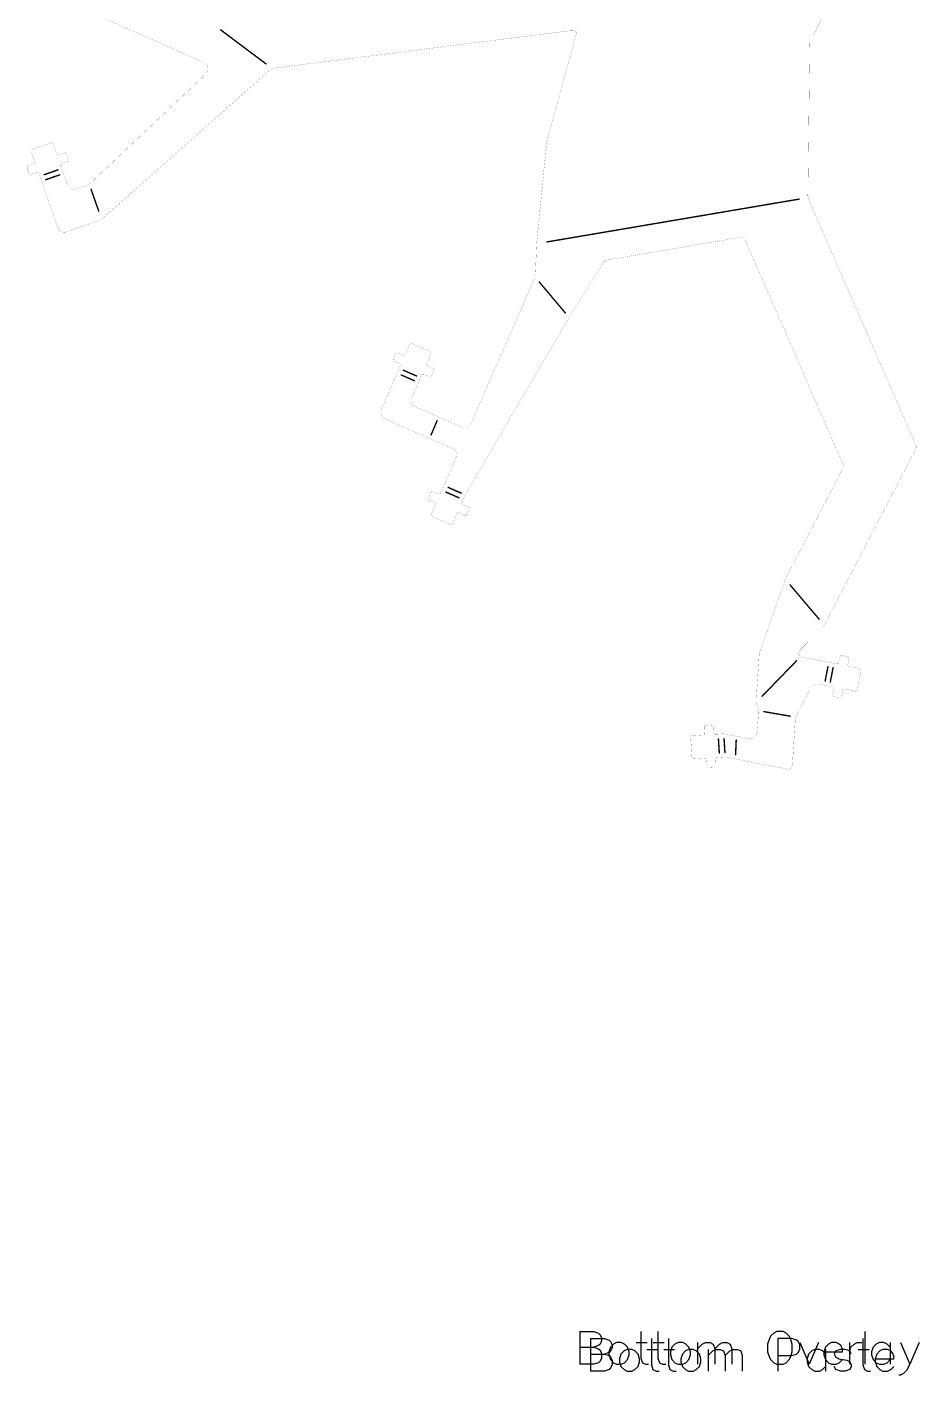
# Model space of a CAD drawing. Extents: x 325 to 617, y 86 to 372.
# Drawn here: x 325.1 to 421, y 85.7 to 230.5 of the extents above; entities that cross this region are included whole.
import ezdxf

# ---------------------------------------------------------------- set-up
doc = ezdxf.new("R2010")
doc.units = 0
for name, color, linetype in [('BOTTOMOVERLAY', 54, 'CONTINUOUS'), ('BOTTOMPASTE', 16, 'CONTINUOUS'), ('MECHANICAL1', 6, 'CONTINUOUS')]:
    doc.layers.add(name, color=color, linetype=linetype)

msp = doc.modelspace()

# ---------------------------------------------------------------- linework, layer by layer
at = {"layer": 'BOTTOMOVERLAY'}
for p, q in [((384.52, 90.33), (384.52, 86.83)), ((384.52, 90.33), (386.02, 90.33)), ((386.02, 90.33), (386.51, 90.16)), ((386.51, 90.16), (386.68, 89.99)), ((386.68, 89.99), (386.85, 89.66)), ((391.06, 90.33), (391.06, 87.49)), ((392.9, 90.33), (392.9, 87.49)), ((405.01, 89.83), (404.84, 89.49)), ((405.34, 90.16), (405.01, 89.83)), ((405.68, 90.33), (405.34, 90.16)), ((406.34, 90.33), (405.68, 90.33)), ((406.68, 90.16), (406.34, 90.33)), ((407.01, 89.83), (406.68, 90.16)), ((407.18, 89.49), (407.01, 89.83)), ((415.13, 90.33), (415.13, 86.83)), ((384.52, 88.66), (386.02, 88.66)), ((386.51, 88.83), (386.02, 88.66)), ((386.02, 88.66), (386.51, 88.49)), ((386.68, 88.99), (386.51, 88.83)), ((386.51, 88.49), (386.68, 88.33)), ((386.85, 89.33), (386.68, 88.99)), ((386.85, 89.66), (386.85, 89.33)), ((387.8, 88.66), (387.63, 88.16)), ((388.13, 88.99), (387.8, 88.66)), ((388.46, 89.16), (388.13, 88.99)), ((388.96, 89.16), (388.46, 89.16)), ((389.3, 88.99), (388.96, 89.16)), ((389.63, 88.66), (389.3, 88.99)), ((389.8, 88.16), (389.63, 88.66)), ((390.56, 89.16), (391.73, 89.16)), ((392.4, 89.16), (393.56, 89.16)), ((394.4, 88.66), (394.23, 88.16)), ((394.73, 88.99), (394.4, 88.66)), ((395.06, 89.16), (394.73, 88.99)), ((395.56, 89.16), (395.06, 89.16)), ((395.9, 88.99), (395.56, 89.16)), ((396.23, 88.66), (395.9, 88.99)), ((396.4, 88.16), (396.23, 88.66)), ((397.16, 89.16), (397.16, 86.83)), ((397.16, 88.49), (397.66, 88.99)), ((397.66, 88.99), (398, 89.16)), ((398, 89.16), (398.5, 89.16)), ((398.5, 89.16), (398.83, 88.99)), ((398.83, 88.99), (399, 88.49)), ((399, 88.49), (399.5, 88.99)), ((399, 88.49), (399, 86.83)), ((399.5, 88.99), (399.83, 89.16)), ((399.83, 89.16), (400.33, 89.16)), ((400.33, 89.16), (400.66, 88.99)), ((400.66, 88.99), (400.83, 88.49)), ((400.83, 88.49), (400.83, 86.83)), ((404.84, 89.49), (404.68, 88.99)), ((404.68, 88.99), (404.68, 88.16)), ((407.34, 88.99), (407.18, 89.49)), ((407.34, 88.16), (407.34, 88.99)), ((408.16, 89.16), (409.16, 86.83)), ((410.16, 89.16), (409.16, 86.83)), ((410.89, 88.66), (410.73, 88.16)), ((411.23, 88.99), (410.89, 88.66)), ((411.56, 89.16), (411.23, 88.99)), ((412.06, 89.16), (411.56, 89.16)), ((412.39, 88.99), (412.06, 89.16)), ((412.56, 88.83), (412.39, 88.99)), ((412.73, 88.49), (412.56, 88.83)), ((412.73, 88.16), (412.73, 88.49)), ((413.48, 89.16), (413.48, 86.83)), ((413.48, 88.16), (413.64, 88.66)), ((413.64, 88.66), (413.98, 88.99)), ((413.98, 88.99), (414.31, 89.16)), ((414.31, 89.16), (414.81, 89.16)), ((416.03, 88.66), (415.86, 88.16)), ((416.36, 88.99), (416.03, 88.66)), ((416.69, 89.16), (416.36, 88.99)), ((417.19, 89.16), (416.69, 89.16)), ((417.52, 88.99), (417.19, 89.16)), ((417.86, 88.66), (417.52, 88.99)), ((417.86, 89.16), (417.86, 86.83)), ((418.96, 89.16), (419.96, 86.83)), ((420.96, 89.16), (419.96, 86.83)), ((386.51, 86.99), (386.02, 86.83)), ((386.68, 87.16), (386.51, 86.99)), ((386.68, 88.33), (386.85, 87.99)), ((386.85, 87.49), (386.68, 87.16)), ((386.85, 87.99), (386.85, 87.49)), ((387.63, 88.16), (387.63, 87.83)), ((387.63, 87.83), (387.8, 87.33)), ((387.8, 87.33), (388.13, 86.99)), ((388.13, 86.99), (388.46, 86.83)), ((388.96, 86.83), (389.3, 86.99)), ((389.3, 86.99), (389.63, 87.33)), ((389.63, 87.33), (389.8, 87.83)), ((389.8, 87.83), (389.8, 88.16)), ((391.06, 87.49), (391.23, 86.99)), ((391.23, 86.99), (391.56, 86.83)), ((392.9, 87.49), (393.06, 86.99)), ((393.06, 86.99), (393.4, 86.83)), ((394.23, 88.16), (394.23, 87.83)), ((394.23, 87.83), (394.4, 87.33)), ((394.4, 87.33), (394.73, 86.99)), ((394.73, 86.99), (395.06, 86.83)), ((395.56, 86.83), (395.9, 86.99)), ((395.9, 86.99), (396.23, 87.33)), ((396.23, 87.33), (396.4, 87.83)), ((396.4, 87.83), (396.4, 88.16)), ((404.68, 88.16), (404.84, 87.66)), ((404.84, 87.66), (405.01, 87.33)), ((405.01, 87.33), (405.34, 86.99)), ((405.34, 86.99), (405.68, 86.83)), ((406.34, 86.83), (406.68, 86.99)), ((406.68, 86.99), (407.01, 87.33)), ((407.01, 87.33), (407.18, 87.66)), ((407.18, 87.66), (407.34, 88.16)), ((410.73, 88.16), (412.73, 88.16)), ((410.73, 88.16), (410.73, 87.83)), ((410.73, 87.83), (410.89, 87.33)), ((410.89, 87.33), (411.23, 86.99)), ((411.23, 86.99), (411.56, 86.83)), ((412.06, 86.83), (412.39, 86.99)), ((412.39, 86.99), (412.73, 87.33)), ((415.86, 88.16), (415.86, 87.83)), ((415.86, 87.83), (416.03, 87.33)), ((416.03, 87.33), (416.36, 86.99)), ((416.36, 86.99), (416.69, 86.83)), ((417.19, 86.83), (417.52, 86.99)), ((417.52, 86.99), (417.86, 87.33)), ((386.02, 86.83), (384.52, 86.83)), ((388.46, 86.83), (388.96, 86.83)), ((391.56, 86.83), (391.9, 86.83)), ((393.4, 86.83), (393.73, 86.83)), ((395.06, 86.83), (395.56, 86.83)), ((405.68, 86.83), (406.34, 86.83)), ((411.56, 86.83), (412.06, 86.83)), ((416.69, 86.83), (417.19, 86.83)), ((418.96, 85.66), (418.79, 85.66)), ((419.29, 85.83), (418.96, 85.66)), ((419.62, 86.16), (419.29, 85.83)), ((419.96, 86.83), (419.62, 86.16))]:
    msp.add_line(p, q, dxfattribs=at)
at = {"layer": 'BOTTOMOVERLAY', "const_width": 0.15}
for points in [[(345.9, 230.19), (350.77, 226.54)], [(326.93, 214.62), (328.42, 215.14)], [(327.12, 214.09), (328.61, 214.61)], [(331.98, 213.05), (332.8, 210.72)], [(380.97, 207.4), (408.06, 212)], [(380.15, 203.09), (382.94, 199.78)], [(365.31, 193.11), (366.72, 192.49)], [(365.54, 193.62), (366.95, 193)], [(368.52, 186.67), (369.16, 188.18)], [(370.35, 181.03), (371.75, 180.42)], [(370.13, 180.52), (371.52, 179.91)], [(407.1, 170.55), (410.22, 166.87)], [(404.09, 158.59), (407.79, 162.4)], [(410.87, 160.23), (411.17, 161.78)], [(411.42, 160.12), (411.72, 161.67)], [(404.28, 156.94), (407.09, 156.45)], [(399.4, 153.99), (399.49, 152.5)], [(400, 154.03), (400.1, 152.54)], [(401.24, 152.3), (401.31, 153.87)]]:
    msp.add_lwpolyline(points, dxfattribs=at)
at = {"layer": 'BOTTOMOVERLAY', "const_width": 0.075}
for points in [[(345.87, 230.19, 1), (345.94, 230.19, 1)], [(350.73, 226.54, 1), (350.81, 226.54, 1)], [(326.9, 214.62, 1), (326.97, 214.62, 1)], [(328.38, 215.14, 1), (328.46, 215.14, 1)], [(328.57, 214.61, 1), (328.64, 214.61, 1)], [(327.08, 214.09, 1), (327.16, 214.09, 1)], [(331.95, 213.05, 1), (332.02, 213.05, 1)], [(408.02, 212, 1), (408.1, 212, 1)], [(332.76, 210.72, 1), (332.84, 210.72, 1)], [(380.93, 207.4, 1), (381, 207.4, 1)], [(380.12, 203.09, 1), (380.19, 203.09, 1)], [(382.91, 199.78, 1), (382.98, 199.78, 1)], [(365.27, 193.11, 1), (365.35, 193.11, 1)], [(365.5, 193.62, 1), (365.57, 193.62, 1)], [(366.91, 193, 1), (366.98, 193, 1)], [(366.68, 192.49, 1), (366.76, 192.49, 1)], [(369.12, 188.18, 1), (369.2, 188.18, 1)], [(368.48, 186.67, 1), (368.55, 186.67, 1)], [(370.32, 181.03, 1), (370.39, 181.03, 1)], [(370.09, 180.52, 1), (370.17, 180.52, 1)], [(371.49, 179.91, 1), (371.56, 179.91, 1)], [(371.71, 180.42, 1), (371.79, 180.42, 1)], [(407.07, 170.55, 1), (407.14, 170.55, 1)], [(410.18, 166.87, 1), (410.26, 166.87, 1)], [(407.75, 162.4, 1), (407.83, 162.4, 1)], [(411.14, 161.78, 1), (411.21, 161.78, 1)], [(411.69, 161.67, 1), (411.76, 161.67, 1)], [(410.84, 160.23, 1), (410.91, 160.23, 1)], [(411.38, 160.12, 1), (411.46, 160.12, 1)], [(404.06, 158.59, 1), (404.13, 158.59, 1)], [(404.25, 156.94, 1), (404.32, 156.94, 1)], [(407.05, 156.45, 1), (407.13, 156.45, 1)], [(399.36, 153.99, 1), (399.44, 153.99, 1)], [(399.97, 154.03, 1), (400.04, 154.03, 1)], [(401.27, 153.87, 1), (401.35, 153.87, 1)], [(399.46, 152.5, 1), (399.53, 152.5, 1)], [(400.06, 152.54, 1), (400.14, 152.54, 1)], [(401.2, 152.3, 1), (401.27, 152.3, 1)]]:
    msp.add_lwpolyline(points, format="xyb", close=True, dxfattribs=at)
at = {"layer": 'BOTTOMPASTE'}
for p, q in [((385.64, 89.59), (385.64, 86.09)), ((385.64, 89.59), (387.14, 89.59)), ((387.14, 89.59), (387.64, 89.42)), ((387.64, 89.42), (387.81, 89.25)), ((387.81, 89.25), (387.97, 88.92)), ((387.97, 88.59), (387.81, 88.25)), ((387.97, 88.92), (387.97, 88.59)), ((389.59, 88.42), (389.26, 88.25)), ((390.09, 88.42), (389.59, 88.42)), ((390.42, 88.25), (390.09, 88.42)), ((391.69, 88.42), (392.86, 88.42)), ((392.19, 89.59), (392.19, 86.75)), ((393.52, 88.42), (394.69, 88.42)), ((394.02, 89.59), (394.02, 86.75)), ((396.19, 88.42), (395.86, 88.25)), ((396.69, 88.42), (396.19, 88.42)), ((397.02, 88.25), (396.69, 88.42)), ((398.29, 88.42), (398.29, 86.09)), ((398.79, 88.25), (399.12, 88.42)), ((399.12, 88.42), (399.62, 88.42)), ((399.62, 88.42), (399.95, 88.25)), ((400.62, 88.25), (400.95, 88.42)), ((400.95, 88.42), (401.45, 88.42)), ((401.45, 88.42), (401.79, 88.25)), ((407.3, 89.59), (405.8, 89.59)), ((405.8, 89.59), (405.8, 86.09)), ((407.8, 89.42), (407.3, 89.59)), ((407.97, 89.25), (407.8, 89.42)), ((408.14, 88.92), (407.97, 89.25)), ((407.97, 88.09), (408.14, 88.42)), ((408.14, 88.42), (408.14, 88.92)), ((409.75, 88.42), (409.42, 88.25)), ((410.25, 88.42), (409.75, 88.42)), ((410.59, 88.25), (410.25, 88.42)), ((410.92, 88.42), (410.92, 86.09)), ((412.52, 88.42), (412.02, 88.25)), ((413.02, 88.42), (412.52, 88.42)), ((413.52, 88.25), (413.02, 88.42)), ((414.42, 88.42), (415.58, 88.42)), ((414.92, 89.59), (414.92, 86.75)), ((417.08, 88.42), (416.75, 88.25)), ((417.58, 88.42), (417.08, 88.42)), ((417.92, 88.25), (417.58, 88.42)), ((385.64, 87.92), (387.14, 87.92)), ((387.64, 88.09), (387.14, 87.92)), ((387.14, 87.92), (387.64, 87.75)), ((387.81, 88.25), (387.64, 88.09)), ((387.64, 87.75), (387.81, 87.59)), ((387.81, 87.59), (387.97, 87.25)), ((387.97, 87.25), (387.97, 86.75)), ((388.92, 87.92), (388.76, 87.42)), ((388.76, 87.42), (388.76, 87.09)), ((388.76, 87.09), (388.92, 86.59)), ((389.26, 88.25), (388.92, 87.92)), ((390.76, 87.92), (390.42, 88.25)), ((390.92, 87.42), (390.76, 87.92)), ((390.76, 86.59), (390.92, 87.09)), ((390.92, 87.09), (390.92, 87.42)), ((395.52, 87.92), (395.36, 87.42)), ((395.36, 87.42), (395.36, 87.09)), ((395.36, 87.09), (395.52, 86.59)), ((395.86, 88.25), (395.52, 87.92)), ((397.36, 87.92), (397.02, 88.25)), ((397.52, 87.42), (397.36, 87.92)), ((397.36, 86.59), (397.52, 87.09)), ((397.52, 87.09), (397.52, 87.42)), ((398.29, 87.75), (398.79, 88.25)), ((399.95, 88.25), (400.12, 87.75)), ((400.12, 87.75), (400.62, 88.25)), ((400.12, 87.75), (400.12, 86.09)), ((401.79, 88.25), (401.95, 87.75)), ((401.95, 87.75), (401.95, 86.09)), ((405.8, 87.75), (407.3, 87.75)), ((407.3, 87.75), (407.8, 87.92)), ((407.8, 87.92), (407.97, 88.09)), ((409.09, 87.92), (408.92, 87.42)), ((408.92, 87.42), (408.92, 87.09)), ((408.92, 87.09), (409.09, 86.59)), ((409.42, 88.25), (409.09, 87.92)), ((410.92, 87.92), (410.59, 88.25)), ((412.02, 88.25), (411.85, 87.92)), ((411.85, 87.92), (412.02, 87.59)), ((412.02, 87.59), (412.35, 87.42)), ((412.35, 87.42), (413.18, 87.25)), ((413.18, 87.25), (413.52, 87.09)), ((413.68, 87.92), (413.52, 88.25)), ((413.52, 87.09), (413.68, 86.75)), ((416.42, 87.92), (416.25, 87.42)), ((416.25, 87.42), (418.25, 87.42)), ((416.25, 87.42), (416.25, 87.09)), ((416.25, 87.09), (416.42, 86.59)), ((416.75, 88.25), (416.42, 87.92)), ((418.08, 88.09), (417.92, 88.25)), ((418.25, 87.75), (418.08, 88.09)), ((418.25, 87.42), (418.25, 87.75)), ((387.14, 86.09), (385.64, 86.09)), ((387.64, 86.25), (387.14, 86.09)), ((387.81, 86.42), (387.64, 86.25)), ((387.97, 86.75), (387.81, 86.42)), ((388.92, 86.59), (389.26, 86.25)), ((389.26, 86.25), (389.59, 86.09)), ((389.59, 86.09), (390.09, 86.09)), ((390.09, 86.09), (390.42, 86.25)), ((390.42, 86.25), (390.76, 86.59)), ((392.19, 86.75), (392.36, 86.25)), ((392.36, 86.25), (392.69, 86.09)), ((392.69, 86.09), (393.02, 86.09)), ((394.02, 86.75), (394.19, 86.25)), ((394.19, 86.25), (394.52, 86.09)), ((394.52, 86.09), (394.86, 86.09)), ((395.52, 86.59), (395.86, 86.25)), ((395.86, 86.25), (396.19, 86.09)), ((396.19, 86.09), (396.69, 86.09)), ((396.69, 86.09), (397.02, 86.25)), ((397.02, 86.25), (397.36, 86.59)), ((409.09, 86.59), (409.42, 86.25)), ((409.42, 86.25), (409.75, 86.09)), ((409.75, 86.09), (410.25, 86.09)), ((410.25, 86.09), (410.59, 86.25)), ((410.59, 86.25), (410.92, 86.59)), ((412.02, 86.25), (411.85, 86.59)), ((412.52, 86.09), (412.02, 86.25)), ((413.02, 86.09), (412.52, 86.09)), ((413.52, 86.25), (413.02, 86.09)), ((413.68, 86.59), (413.52, 86.25)), ((413.68, 86.75), (413.68, 86.59)), ((414.92, 86.75), (415.08, 86.25)), ((415.08, 86.25), (415.42, 86.09)), ((415.42, 86.09), (415.75, 86.09)), ((416.42, 86.59), (416.75, 86.25)), ((416.75, 86.25), (417.08, 86.09)), ((417.08, 86.09), (417.58, 86.09)), ((417.58, 86.09), (417.92, 86.25)), ((417.92, 86.25), (418.25, 86.59))]:
    msp.add_line(p, q, dxfattribs=at)
at = {"layer": 'MECHANICAL1', "const_width": 0.0127}
for points in [[(409.28, 228.93), (412.02, 234.42)], [(329.79, 233.01), (344.1, 226.69)], [(351.64, 226.08), (383.49, 230.09)], [(380.94, 218.15), (384.14, 229.8)], [(383.49, 230.09), (383.92, 230.07)], [(383.92, 230.07), (384, 230.05)], [(409.01, 212.35), (409.22, 228.71)], [(333.35, 210.03), (351.26, 225.94)], [(351.26, 225.94), (351.64, 226.08)], [(332.03, 213.81), (344.32, 225.45)], [(325.68, 217.35), (327.66, 218.04)], [(327.91, 217.92), (328.34, 216.69)], [(379.88, 207.38), (380.94, 218.15)], [(325.23, 215.6), (325.98, 215.87)], [(325.56, 217.1), (325.98, 215.87)], [(328.34, 216.69), (329.1, 216.96)], [(328.86, 215.82), (329.43, 216.01)], [(329.35, 216.84), (329.55, 216.27)], [(325.11, 215.35), (325.3, 214.78)], [(325.56, 214.66), (326.13, 214.86)], [(326.38, 214.74), (328.4, 208.95)], [(328.74, 215.56), (329.44, 213.55)], [(330.4, 213.09), (331.53, 213.49)], [(331.53, 213.49), (332.03, 213.81)], [(409.01, 212.35), (409.07, 212.02)], [(409.07, 212.02), (420.61, 185.57)], [(332.85, 209.72), (333.35, 210.03)], [(329.36, 208.49), (332.85, 209.72)], [(379.86, 207.03), (379.88, 207.38)], [(387.39, 205.45), (401.73, 207.9)], [(402.27, 207.6), (412.79, 183.51)], [(379.76, 204.67), (379.86, 207.03)], [(379.72, 203.93), (379.76, 204.67)], [(383.44, 199.44), (387.05, 205.22)], [(372.81, 187.89), (379.64, 203.5)], [(379.64, 203.5), (379.72, 203.93)], [(372.24, 180.33), (383.26, 199.13)], [(383.26, 199.13), (383.44, 199.44)], [(365.69, 195.18), (366.21, 196.37)], [(366.48, 196.47), (368.4, 195.63)], [(363.16, 189.38), (365.21, 194.08)], [(364.46, 194.84), (364.7, 195.39)], [(364.56, 194.58), (365.11, 194.34)], [(364.96, 195.5), (365.69, 195.18)], [(367.98, 194.17), (368.5, 195.37)], [(367.98, 194.17), (368.72, 193.85)], [(366.45, 190.67), (367.5, 193.08)], [(367.77, 193.18), (368.32, 192.94)], [(368.58, 193.04), (368.82, 193.59)], [(363.54, 188.39), (370.82, 185.21)], [(366.84, 189.68), (371.82, 187.5)], [(369.55, 180.44), (371.2, 184.22)], [(410.83, 166.33), (420.6, 185.14)], [(406.68, 171.35), (412.77, 183.08)], [(368.23, 179.93), (368.47, 180.48)], [(368.33, 179.66), (369.07, 179.34)], [(368.74, 180.58), (369.29, 180.34)], [(371.84, 179.44), (372.14, 180.12)], [(372.14, 180.12), (372.24, 180.33)], [(368.55, 178.15), (369.07, 179.34)], [(370.84, 177.15), (371.36, 178.34)], [(371.36, 178.34), (372.09, 178.02)], [(371.94, 179.18), (372.49, 178.94)], [(372.35, 178.12), (372.59, 178.67)], [(368.65, 177.89), (370.57, 177.05)], [(403.8, 163.22), (406.53, 170.99)], [(406.53, 170.99), (406.68, 171.35)], [(408.19, 163.59), (410.63, 166.04)], [(410.63, 166.04), (410.83, 166.33)], [(403.46, 158.2), (403.78, 163.09)], [(408.15, 162.92), (408.44, 162.78)], [(408.44, 162.78), (412.1, 162.07)], [(412.33, 162.22), (412.45, 162.81)], [(412.68, 162.97), (413.27, 162.86)], [(413.28, 161.84), (413.43, 162.62)], [(413.28, 161.84), (414.55, 161.59)], [(414.31, 159.29), (414.71, 161.36)], [(407.78, 156.51), (409.33, 159.51)], [(410.14, 159.9), (411.62, 159.61)], [(411.67, 158.79), (411.78, 159.38)], [(412.65, 158.6), (412.8, 159.38)], [(412.8, 159.38), (414.08, 159.14)], [(403.46, 158.2), (403.49, 157.81)], [(411.82, 158.55), (412.41, 158.44)], [(403.49, 157.81), (403.64, 157.31)], [(403.56, 154.71), (403.71, 156.87)], [(403.64, 157.31), (403.71, 156.87)], [(407.66, 156.1), (407.78, 156.51)], [(397.86, 155.23), (397.91, 154.44)], [(398.05, 155.45), (398.65, 155.48)], [(398.86, 155.29), (398.89, 154.7)], [(407.35, 151.23), (407.66, 156.1)], [(396.42, 154.14), (396.55, 152.05)], [(396.61, 154.36), (397.91, 154.44)], [(399.11, 154.51), (399.84, 154.55)], [(399.84, 154.55), (400.08, 154.54)], [(400.08, 154.54), (401.23, 154.31)], [(401.23, 154.31), (401.45, 154.27)], [(401.45, 154.27), (402.67, 154.03)], [(396.76, 151.86), (398.06, 151.94)], [(398.06, 151.94), (398.11, 151.14)], [(398.32, 150.95), (398.92, 150.99)], [(399.07, 151.8), (399.11, 151.2)], [(399.26, 152.01), (399.99, 152.06)], [(399.99, 152.06), (400.23, 152.05)], [(400.23, 152.05), (401.07, 151.88)], [(401.07, 151.88), (401.29, 151.83)], [(401.29, 151.83), (406.75, 150.77)]]:
    msp.add_lwpolyline(points, dxfattribs=at)
at = {"layer": 'MECHANICAL1', "const_width": 0.00635}
for points in [[(383.49, 230.09, 1), (383.5, 230.09, 1)], [(383.49, 230.09, 1), (383.5, 230.09, 1)], [(383.92, 230.07, 1), (383.93, 230.07, 1)], [(383.92, 230.07, 1), (383.93, 230.07, 1)], [(384, 230.05, 1), (384.01, 230.05, 1)], [(384, 230.05, 1), (384.01, 230.05, 1)], [(384.14, 229.8, 1), (384.15, 229.8, 1)], [(384.14, 229.8, 1), (384.15, 229.8, 1)], [(409.27, 228.93, 1), (409.28, 228.93, 1)], [(409.27, 228.93, 1), (409.28, 228.93, 1)], [(409.22, 228.71, 1), (409.23, 228.71, 1)], [(409.22, 228.71, 1), (409.23, 228.71, 1)], [(344.1, 226.69, 1), (344.11, 226.69, 1)], [(344.1, 226.69, 1), (344.11, 226.69, 1)], [(351.26, 225.94, 1), (351.26, 225.94, 1)], [(351.26, 225.94, 1), (351.26, 225.94, 1)], [(351.63, 226.08, 1), (351.64, 226.08, 1)], [(351.63, 226.08, 1), (351.64, 226.08, 1)], [(344.31, 225.45, 1), (344.32, 225.45, 1)], [(344.31, 225.45, 1), (344.32, 225.45, 1)], [(325.67, 217.35, 1), (325.68, 217.35, 1)], [(325.67, 217.35, 1), (325.68, 217.35, 1)], [(327.66, 218.04, 1), (327.66, 218.04, 1)], [(327.66, 218.04, 1), (327.66, 218.04, 1)], [(327.91, 217.92, 1), (327.92, 217.92, 1)], [(327.91, 217.92, 1), (327.92, 217.92, 1)], [(380.94, 218.15, 1), (380.95, 218.15, 1)], [(380.94, 218.15, 1), (380.95, 218.15, 1)], [(325.55, 217.1, 1), (325.56, 217.1, 1)], [(325.55, 217.1, 1), (325.56, 217.1, 1)], [(325.98, 215.87, 1), (325.99, 215.87, 1)], [(325.98, 215.87, 1), (325.99, 215.87, 1)], [(328.34, 216.69, 1), (328.35, 216.69, 1)], [(328.34, 216.69, 1), (328.35, 216.69, 1)], [(328.86, 215.82, 1), (328.87, 215.82, 1)], [(328.86, 215.82, 1), (328.87, 215.82, 1)], [(329.1, 216.96, 1), (329.1, 216.96, 1)], [(329.1, 216.96, 1), (329.1, 216.96, 1)], [(329.35, 216.84, 1), (329.36, 216.84, 1)], [(329.35, 216.84, 1), (329.36, 216.84, 1)], [(329.43, 216.01, 1), (329.43, 216.01, 1)], [(329.43, 216.01, 1), (329.43, 216.01, 1)], [(329.55, 216.27, 1), (329.56, 216.27, 1)], [(329.55, 216.27, 1), (329.56, 216.27, 1)], [(325.1, 215.35, 1), (325.11, 215.35, 1)], [(325.1, 215.35, 1), (325.11, 215.35, 1)], [(325.23, 215.6, 1), (325.23, 215.6, 1)], [(325.23, 215.6, 1), (325.23, 215.6, 1)], [(325.3, 214.78, 1), (325.31, 214.78, 1)], [(325.3, 214.78, 1), (325.31, 214.78, 1)], [(325.56, 214.66, 1), (325.56, 214.66, 1)], [(325.56, 214.66, 1), (325.56, 214.66, 1)], [(326.12, 214.86, 1), (326.13, 214.86, 1)], [(326.12, 214.86, 1), (326.13, 214.86, 1)], [(326.38, 214.74, 1), (326.38, 214.74, 1)], [(326.38, 214.74, 1), (326.38, 214.74, 1)], [(328.74, 215.56, 1), (328.74, 215.56, 1)], [(328.74, 215.56, 1), (328.74, 215.56, 1)], [(329.44, 213.55, 1), (329.45, 213.55, 1)], [(329.44, 213.55, 1), (329.45, 213.55, 1)], [(330.39, 213.09, 1), (330.4, 213.09, 1)], [(330.39, 213.09, 1), (330.4, 213.09, 1)], [(331.53, 213.49, 1), (331.53, 213.49, 1)], [(331.53, 213.49, 1), (331.53, 213.49, 1)], [(332.03, 213.81, 1), (332.03, 213.81, 1)], [(332.03, 213.81, 1), (332.03, 213.81, 1)], [(409, 212.35, 1), (409.01, 212.35, 1)], [(409, 212.35, 1), (409.01, 212.35, 1)], [(409.07, 212.02, 1), (409.08, 212.02, 1)], [(409.07, 212.02, 1), (409.08, 212.02, 1)], [(333.35, 210.03, 1), (333.36, 210.03, 1)], [(333.35, 210.03, 1), (333.36, 210.03, 1)], [(328.4, 208.95, 1), (328.41, 208.95, 1)], [(328.4, 208.95, 1), (328.41, 208.95, 1)], [(332.85, 209.72, 1), (332.86, 209.72, 1)], [(332.85, 209.72, 1), (332.86, 209.72, 1)], [(329.36, 208.49, 1), (329.36, 208.49, 1)], [(329.36, 208.49, 1), (329.36, 208.49, 1)], [(379.88, 207.38, 1), (379.89, 207.38, 1)], [(379.88, 207.38, 1), (379.89, 207.38, 1)], [(401.73, 207.9, 1), (401.73, 207.9, 1)], [(401.73, 207.9, 1), (401.73, 207.9, 1)], [(402.27, 207.6, 1), (402.27, 207.6, 1)], [(402.27, 207.6, 1), (402.27, 207.6, 1)], [(379.85, 207.03, 1), (379.86, 207.03, 1)], [(379.85, 207.03, 1), (379.86, 207.03, 1)], [(379.75, 204.67, 1), (379.76, 204.67, 1)], [(379.75, 204.67, 1), (379.76, 204.67, 1)], [(387.05, 205.22, 1), (387.05, 205.22, 1)], [(387.05, 205.22, 1), (387.05, 205.22, 1)], [(387.39, 205.45, 1), (387.39, 205.45, 1)], [(387.39, 205.45, 1), (387.39, 205.45, 1)], [(379.64, 203.5, 1), (379.64, 203.5, 1)], [(379.64, 203.5, 1), (379.64, 203.5, 1)], [(379.72, 203.93, 1), (379.73, 203.93, 1)], [(379.72, 203.93, 1), (379.73, 203.93, 1)], [(383.25, 199.13, 1), (383.26, 199.13, 1)], [(383.25, 199.13, 1), (383.26, 199.13, 1)], [(383.44, 199.44, 1), (383.44, 199.44, 1)], [(383.44, 199.44, 1), (383.44, 199.44, 1)], [(366.21, 196.37, 1), (366.22, 196.37, 1)], [(366.21, 196.37, 1), (366.22, 196.37, 1)], [(366.47, 196.47, 1), (366.48, 196.47, 1)], [(366.47, 196.47, 1), (366.48, 196.47, 1)], [(368.4, 195.63, 1), (368.4, 195.63, 1)], [(368.4, 195.63, 1), (368.4, 195.63, 1)], [(364.45, 194.84, 1), (364.46, 194.84, 1)], [(364.45, 194.84, 1), (364.46, 194.84, 1)], [(364.56, 194.58, 1), (364.56, 194.58, 1)], [(364.56, 194.58, 1), (364.56, 194.58, 1)], [(364.69, 195.39, 1), (364.7, 195.39, 1)], [(364.69, 195.39, 1), (364.7, 195.39, 1)], [(364.96, 195.5, 1), (364.96, 195.5, 1)], [(364.96, 195.5, 1), (364.96, 195.5, 1)], [(365.11, 194.34, 1), (365.11, 194.34, 1)], [(365.11, 194.34, 1), (365.11, 194.34, 1)], [(365.21, 194.08, 1), (365.21, 194.08, 1)], [(365.21, 194.08, 1), (365.21, 194.08, 1)], [(365.69, 195.18, 1), (365.7, 195.18, 1)], [(365.69, 195.18, 1), (365.7, 195.18, 1)], [(367.98, 194.17, 1), (367.99, 194.17, 1)], [(367.98, 194.17, 1), (367.99, 194.17, 1)], [(368.5, 195.37, 1), (368.51, 195.37, 1)], [(368.5, 195.37, 1), (368.51, 195.37, 1)], [(367.5, 193.08, 1), (367.51, 193.08, 1)], [(367.5, 193.08, 1), (367.51, 193.08, 1)], [(367.76, 193.18, 1), (367.77, 193.18, 1)], [(367.76, 193.18, 1), (367.77, 193.18, 1)], [(368.31, 192.94, 1), (368.32, 192.94, 1)], [(368.31, 192.94, 1), (368.32, 192.94, 1)], [(368.58, 193.04, 1), (368.58, 193.04, 1)], [(368.58, 193.04, 1), (368.58, 193.04, 1)], [(368.71, 193.85, 1), (368.72, 193.85, 1)], [(368.71, 193.85, 1), (368.72, 193.85, 1)], [(368.82, 193.59, 1), (368.82, 193.59, 1)], [(368.82, 193.59, 1), (368.82, 193.59, 1)], [(366.45, 190.67, 1), (366.45, 190.67, 1)], [(366.45, 190.67, 1), (366.45, 190.67, 1)], [(363.15, 189.38, 1), (363.16, 189.38, 1)], [(363.15, 189.38, 1), (363.16, 189.38, 1)], [(363.54, 188.39, 1), (363.55, 188.39, 1)], [(363.54, 188.39, 1), (363.55, 188.39, 1)], [(366.83, 189.68, 1), (366.84, 189.68, 1)], [(366.83, 189.68, 1), (366.84, 189.68, 1)], [(371.82, 187.5, 1), (371.82, 187.5, 1)], [(371.82, 187.5, 1), (371.82, 187.5, 1)], [(372.8, 187.89, 1), (372.81, 187.89, 1)], [(372.8, 187.89, 1), (372.81, 187.89, 1)], [(420.61, 185.57, 1), (420.62, 185.57, 1)], [(420.61, 185.57, 1), (420.62, 185.57, 1)], [(370.81, 185.21, 1), (370.82, 185.21, 1)], [(370.81, 185.21, 1), (370.82, 185.21, 1)], [(371.2, 184.22, 1), (371.21, 184.22, 1)], [(371.2, 184.22, 1), (371.21, 184.22, 1)], [(420.6, 185.14, 1), (420.6, 185.14, 1)], [(420.6, 185.14, 1), (420.6, 185.14, 1)], [(412.77, 183.08, 1), (412.77, 183.08, 1)], [(412.77, 183.08, 1), (412.77, 183.08, 1)], [(412.78, 183.51, 1), (412.79, 183.51, 1)], [(412.78, 183.51, 1), (412.79, 183.51, 1)], [(368.23, 179.93, 1), (368.23, 179.93, 1)], [(368.23, 179.93, 1), (368.23, 179.93, 1)], [(368.33, 179.66, 1), (368.34, 179.66, 1)], [(368.33, 179.66, 1), (368.34, 179.66, 1)], [(368.47, 180.48, 1), (368.48, 180.48, 1)], [(368.47, 180.48, 1), (368.48, 180.48, 1)], [(368.73, 180.58, 1), (368.74, 180.58, 1)], [(368.73, 180.58, 1), (368.74, 180.58, 1)], [(369.28, 180.34, 1), (369.29, 180.34, 1)], [(369.28, 180.34, 1), (369.29, 180.34, 1)], [(369.55, 180.44, 1), (369.55, 180.44, 1)], [(369.55, 180.44, 1), (369.55, 180.44, 1)], [(372.13, 180.12, 1), (372.14, 180.12, 1)], [(372.13, 180.12, 1), (372.14, 180.12, 1)], [(372.24, 180.33, 1), (372.24, 180.33, 1)], [(372.24, 180.33, 1), (372.24, 180.33, 1)], [(368.54, 178.15, 1), (368.55, 178.15, 1)], [(368.54, 178.15, 1), (368.55, 178.15, 1)], [(369.06, 179.34, 1), (369.07, 179.34, 1)], [(369.06, 179.34, 1), (369.07, 179.34, 1)], [(371.35, 178.34, 1), (371.36, 178.34, 1)], [(371.35, 178.34, 1), (371.36, 178.34, 1)], [(371.84, 179.44, 1), (371.84, 179.44, 1)], [(371.84, 179.44, 1), (371.84, 179.44, 1)], [(371.94, 179.18, 1), (371.95, 179.18, 1)], [(371.94, 179.18, 1), (371.95, 179.18, 1)], [(372.49, 178.94, 1), (372.49, 178.94, 1)], [(372.49, 178.94, 1), (372.49, 178.94, 1)], [(372.59, 178.67, 1), (372.6, 178.67, 1)], [(372.59, 178.67, 1), (372.6, 178.67, 1)], [(368.65, 177.89, 1), (368.65, 177.89, 1)], [(368.65, 177.89, 1), (368.65, 177.89, 1)], [(370.57, 177.05, 1), (370.58, 177.05, 1)], [(370.57, 177.05, 1), (370.58, 177.05, 1)], [(370.83, 177.15, 1), (370.84, 177.15, 1)], [(370.83, 177.15, 1), (370.84, 177.15, 1)], [(372.09, 178.02, 1), (372.09, 178.02, 1)], [(372.09, 178.02, 1), (372.09, 178.02, 1)], [(372.35, 178.12, 1), (372.36, 178.12, 1)], [(372.35, 178.12, 1), (372.36, 178.12, 1)], [(406.53, 170.99, 1), (406.53, 170.99, 1)], [(406.53, 170.99, 1), (406.53, 170.99, 1)], [(406.68, 171.35, 1), (406.68, 171.35, 1)], [(406.68, 171.35, 1), (406.68, 171.35, 1)], [(410.63, 166.04, 1), (410.63, 166.04, 1)], [(410.63, 166.04, 1), (410.63, 166.04, 1)], [(410.83, 166.33, 1), (410.84, 166.33, 1)], [(410.83, 166.33, 1), (410.84, 166.33, 1)], [(403.77, 163.09, 1), (403.78, 163.09, 1)], [(403.77, 163.09, 1), (403.78, 163.09, 1)], [(403.8, 163.22, 1), (403.81, 163.22, 1)], [(403.8, 163.22, 1), (403.81, 163.22, 1)], [(408.15, 162.92, 1), (408.16, 162.92, 1)], [(408.15, 162.92, 1), (408.16, 162.92, 1)], [(408.19, 163.59, 1), (408.19, 163.59, 1)], [(408.19, 163.59, 1), (408.19, 163.59, 1)], [(408.43, 162.78, 1), (408.44, 162.78, 1)], [(408.43, 162.78, 1), (408.44, 162.78, 1)], [(412.33, 162.22, 1), (412.34, 162.22, 1)], [(412.33, 162.22, 1), (412.34, 162.22, 1)], [(412.44, 162.81, 1), (412.45, 162.81, 1)], [(412.44, 162.81, 1), (412.45, 162.81, 1)], [(412.68, 162.97, 1), (412.69, 162.97, 1)], [(412.68, 162.97, 1), (412.69, 162.97, 1)], [(413.27, 162.86, 1), (413.27, 162.86, 1)], [(413.27, 162.86, 1), (413.27, 162.86, 1)], [(413.43, 162.62, 1), (413.43, 162.62, 1)], [(413.43, 162.62, 1), (413.43, 162.62, 1)], [(412.1, 162.07, 1), (412.1, 162.07, 1)], [(412.1, 162.07, 1), (412.1, 162.07, 1)], [(413.27, 161.84, 1), (413.28, 161.84, 1)], [(413.27, 161.84, 1), (413.28, 161.84, 1)], [(414.55, 161.59, 1), (414.56, 161.59, 1)], [(414.55, 161.59, 1), (414.56, 161.59, 1)], [(414.71, 161.36, 1), (414.71, 161.36, 1)], [(414.71, 161.36, 1), (414.71, 161.36, 1)], [(409.32, 159.51, 1), (409.33, 159.51, 1)], [(409.32, 159.51, 1), (409.33, 159.51, 1)], [(410.13, 159.9, 1), (410.14, 159.9, 1)], [(410.13, 159.9, 1), (410.14, 159.9, 1)], [(411.62, 159.61, 1), (411.62, 159.61, 1)], [(411.62, 159.61, 1), (411.62, 159.61, 1)], [(411.78, 159.38, 1), (411.78, 159.38, 1)], [(411.78, 159.38, 1), (411.78, 159.38, 1)], [(412.8, 159.38, 1), (412.8, 159.38, 1)], [(412.8, 159.38, 1), (412.8, 159.38, 1)], [(403.46, 158.2, 1), (403.46, 158.2, 1)], [(403.46, 158.2, 1), (403.46, 158.2, 1)], [(411.66, 158.79, 1), (411.67, 158.79, 1)], [(411.66, 158.79, 1), (411.67, 158.79, 1)], [(411.82, 158.55, 1), (411.83, 158.55, 1)], [(411.82, 158.55, 1), (411.83, 158.55, 1)], [(412.41, 158.44, 1), (412.42, 158.44, 1)], [(412.41, 158.44, 1), (412.42, 158.44, 1)], [(412.64, 158.6, 1), (412.65, 158.6, 1)], [(412.64, 158.6, 1), (412.65, 158.6, 1)], [(414.07, 159.14, 1), (414.08, 159.14, 1)], [(414.07, 159.14, 1), (414.08, 159.14, 1)], [(414.31, 159.29, 1), (414.31, 159.29, 1)], [(414.31, 159.29, 1), (414.31, 159.29, 1)], [(403.49, 157.81, 1), (403.49, 157.81, 1)], [(403.49, 157.81, 1), (403.49, 157.81, 1)], [(403.64, 157.31, 1), (403.65, 157.31, 1)], [(403.64, 157.31, 1), (403.65, 157.31, 1)], [(403.7, 156.87, 1), (403.71, 156.87, 1)], [(403.7, 156.87, 1), (403.71, 156.87, 1)], [(407.78, 156.51, 1), (407.78, 156.51, 1)], [(407.78, 156.51, 1), (407.78, 156.51, 1)], [(397.86, 155.23, 1), (397.86, 155.23, 1)], [(397.86, 155.23, 1), (397.86, 155.23, 1)], [(398.04, 155.45, 1), (398.05, 155.45, 1)], [(398.04, 155.45, 1), (398.05, 155.45, 1)], [(398.64, 155.48, 1), (398.65, 155.48, 1)], [(398.64, 155.48, 1), (398.65, 155.48, 1)], [(398.85, 155.29, 1), (398.86, 155.29, 1)], [(398.85, 155.29, 1), (398.86, 155.29, 1)], [(407.66, 156.1, 1), (407.67, 156.1, 1)], [(407.66, 156.1, 1), (407.67, 156.1, 1)], [(396.42, 154.14, 1), (396.43, 154.14, 1)], [(396.42, 154.14, 1), (396.43, 154.14, 1)], [(396.61, 154.36, 1), (396.61, 154.36, 1)], [(396.61, 154.36, 1), (396.61, 154.36, 1)], [(397.9, 154.44, 1), (397.91, 154.44, 1)], [(397.9, 154.44, 1), (397.91, 154.44, 1)], [(398.89, 154.7, 1), (398.9, 154.7, 1)], [(398.89, 154.7, 1), (398.9, 154.7, 1)], [(399.1, 154.51, 1), (399.11, 154.51, 1)], [(399.1, 154.51, 1), (399.11, 154.51, 1)], [(399.84, 154.55, 1), (399.85, 154.55, 1)], [(399.84, 154.55, 1), (399.85, 154.55, 1)], [(400.08, 154.54, 1), (400.09, 154.54, 1)], [(400.08, 154.54, 1), (400.09, 154.54, 1)], [(401.23, 154.31, 1), (401.24, 154.31, 1)], [(401.23, 154.31, 1), (401.24, 154.31, 1)], [(401.44, 154.27, 1), (401.45, 154.27, 1)], [(401.44, 154.27, 1), (401.45, 154.27, 1)], [(402.67, 154.03, 1), (402.68, 154.03, 1)], [(402.67, 154.03, 1), (402.68, 154.03, 1)], [(403.56, 154.71, 1), (403.57, 154.71, 1)], [(403.56, 154.71, 1), (403.57, 154.71, 1)], [(396.55, 152.05, 1), (396.55, 152.05, 1)], [(396.55, 152.05, 1), (396.55, 152.05, 1)], [(396.76, 151.86, 1), (396.77, 151.86, 1)], [(396.76, 151.86, 1), (396.77, 151.86, 1)], [(398.06, 151.94, 1), (398.06, 151.94, 1)], [(398.06, 151.94, 1), (398.06, 151.94, 1)], [(398.11, 151.14, 1), (398.11, 151.14, 1)], [(398.11, 151.14, 1), (398.11, 151.14, 1)], [(398.32, 150.95, 1), (398.32, 150.95, 1)], [(398.32, 150.95, 1), (398.32, 150.95, 1)], [(398.92, 150.99, 1), (398.92, 150.99, 1)], [(398.92, 150.99, 1), (398.92, 150.99, 1)], [(399.07, 151.8, 1), (399.07, 151.8, 1)], [(399.07, 151.8, 1), (399.07, 151.8, 1)], [(399.1, 151.2, 1), (399.11, 151.2, 1)], [(399.1, 151.2, 1), (399.11, 151.2, 1)], [(399.25, 152.01, 1), (399.26, 152.01, 1)], [(399.25, 152.01, 1), (399.26, 152.01, 1)], [(399.99, 152.06, 1), (400, 152.06, 1)], [(399.99, 152.06, 1), (400, 152.06, 1)], [(400.23, 152.05, 1), (400.24, 152.05, 1)], [(400.23, 152.05, 1), (400.24, 152.05, 1)], [(401.07, 151.88, 1), (401.08, 151.88, 1)], [(401.07, 151.88, 1), (401.08, 151.88, 1)], [(401.28, 151.83, 1), (401.29, 151.83, 1)], [(401.28, 151.83, 1), (401.29, 151.83, 1)], [(406.75, 150.77, 1), (406.75, 150.77, 1)], [(406.75, 150.77, 1), (406.75, 150.77, 1)], [(407.34, 151.23, 1), (407.35, 151.23, 1)], [(407.34, 151.23, 1), (407.35, 151.23, 1)]]:
    msp.add_lwpolyline(points, format="xyb", close=True, dxfattribs=at)
at = {"layer": 'MECHANICAL1', "const_width": 0.0127}
for points in [[(384, 230.05, -0.414214), (384.14, 229.8)], [(409.22, 228.71, -0.113065), (409.28, 228.93)], [(344.1, 226.69, -0.535539), (344.32, 225.45)], [(325.56, 217.1, -0.414214), (325.68, 217.35)], [(327.66, 218.04, -0.414214), (327.91, 217.92)], [(328.74, 215.56, -0.414214), (328.86, 215.82)], [(329.1, 216.96, -0.414214), (329.35, 216.84)], [(329.55, 216.27, -0.414214), (329.43, 216.01)], [(325.11, 215.35, -0.414214), (325.23, 215.6)], [(325.56, 214.66, -0.414214), (325.3, 214.78)], [(326.13, 214.86, -0.414214), (326.38, 214.74)], [(330.4, 213.09, -0.414214), (329.44, 213.55)], [(329.36, 208.49, -0.414214), (328.4, 208.95)], [(401.73, 207.9, -0.344834), (402.27, 207.6)], [(387.05, 205.22, -0.214103), (387.39, 205.45)], [(366.21, 196.37, -0.414214), (366.48, 196.47)], [(368.4, 195.63, -0.414214), (368.5, 195.37)], [(364.56, 194.58, -0.414214), (364.46, 194.84)], [(364.7, 195.39, -0.414214), (364.96, 195.5)], [(365.11, 194.34, -0.414214), (365.21, 194.08)], [(367.5, 193.08, -0.414214), (367.77, 193.18)], [(368.58, 193.04, -0.414214), (368.32, 192.94)], [(368.72, 193.85, -0.414214), (368.82, 193.59)], [(366.84, 189.68, -0.414214), (366.45, 190.67)], [(363.54, 188.39, -0.414214), (363.16, 189.38)], [(372.81, 187.89, -0.414214), (371.82, 187.5)], [(420.61, 185.57, -0.226343), (420.6, 185.14)], [(370.82, 185.21, -0.414214), (371.2, 184.22)], [(412.79, 183.51, -0.226343), (412.77, 183.08)], [(368.33, 179.66, -0.414214), (368.23, 179.93)], [(368.47, 180.48, -0.414214), (368.74, 180.58)], [(369.55, 180.44, -0.414214), (369.29, 180.34)], [(368.65, 177.89, -0.414214), (368.55, 178.15)], [(371.94, 179.18, -0.414214), (371.84, 179.44)], [(372.49, 178.94, -0.414214), (372.59, 178.67)], [(370.84, 177.15, -0.414214), (370.57, 177.05)], [(372.35, 178.12, -0.414214), (372.09, 178.02)], [(403.78, 163.09, -0.068302), (403.8, 163.22)], [(408.15, 162.92, -0.383566), (408.19, 163.59)], [(412.33, 162.22, -0.414214), (412.1, 162.07)], [(412.45, 162.81, -0.414214), (412.68, 162.97)], [(413.27, 162.86, -0.414214), (413.43, 162.62)], [(414.55, 161.59, -0.414214), (414.71, 161.36)], [(409.33, 159.51, -0.33332), (410.14, 159.9)], [(411.62, 159.61, -0.414214), (411.78, 159.38)], [(411.82, 158.55, -0.414214), (411.67, 158.79)], [(412.65, 158.6, -0.414214), (412.41, 158.44)], [(414.31, 159.29, -0.414214), (414.08, 159.14)], [(397.86, 155.23, -0.414214), (398.05, 155.45)], [(398.65, 155.48, -0.414214), (398.86, 155.29)], [(396.42, 154.14, -0.414214), (396.61, 154.36)], [(399.11, 154.51, -0.414214), (398.89, 154.7)], [(403.56, 154.71, -0.451763), (402.67, 154.03)], [(396.76, 151.86, -0.414214), (396.55, 152.05)], [(398.32, 150.95, -0.414214), (398.11, 151.14)], [(399.11, 151.2, -0.414214), (398.92, 150.99)], [(399.07, 151.8, -0.414214), (399.26, 152.01)], [(407.35, 151.23, -0.451763), (406.75, 150.77)]]:
    msp.add_lwpolyline(points, format="xyb", dxfattribs=at)

doc.saveas('drawing.dxf')
